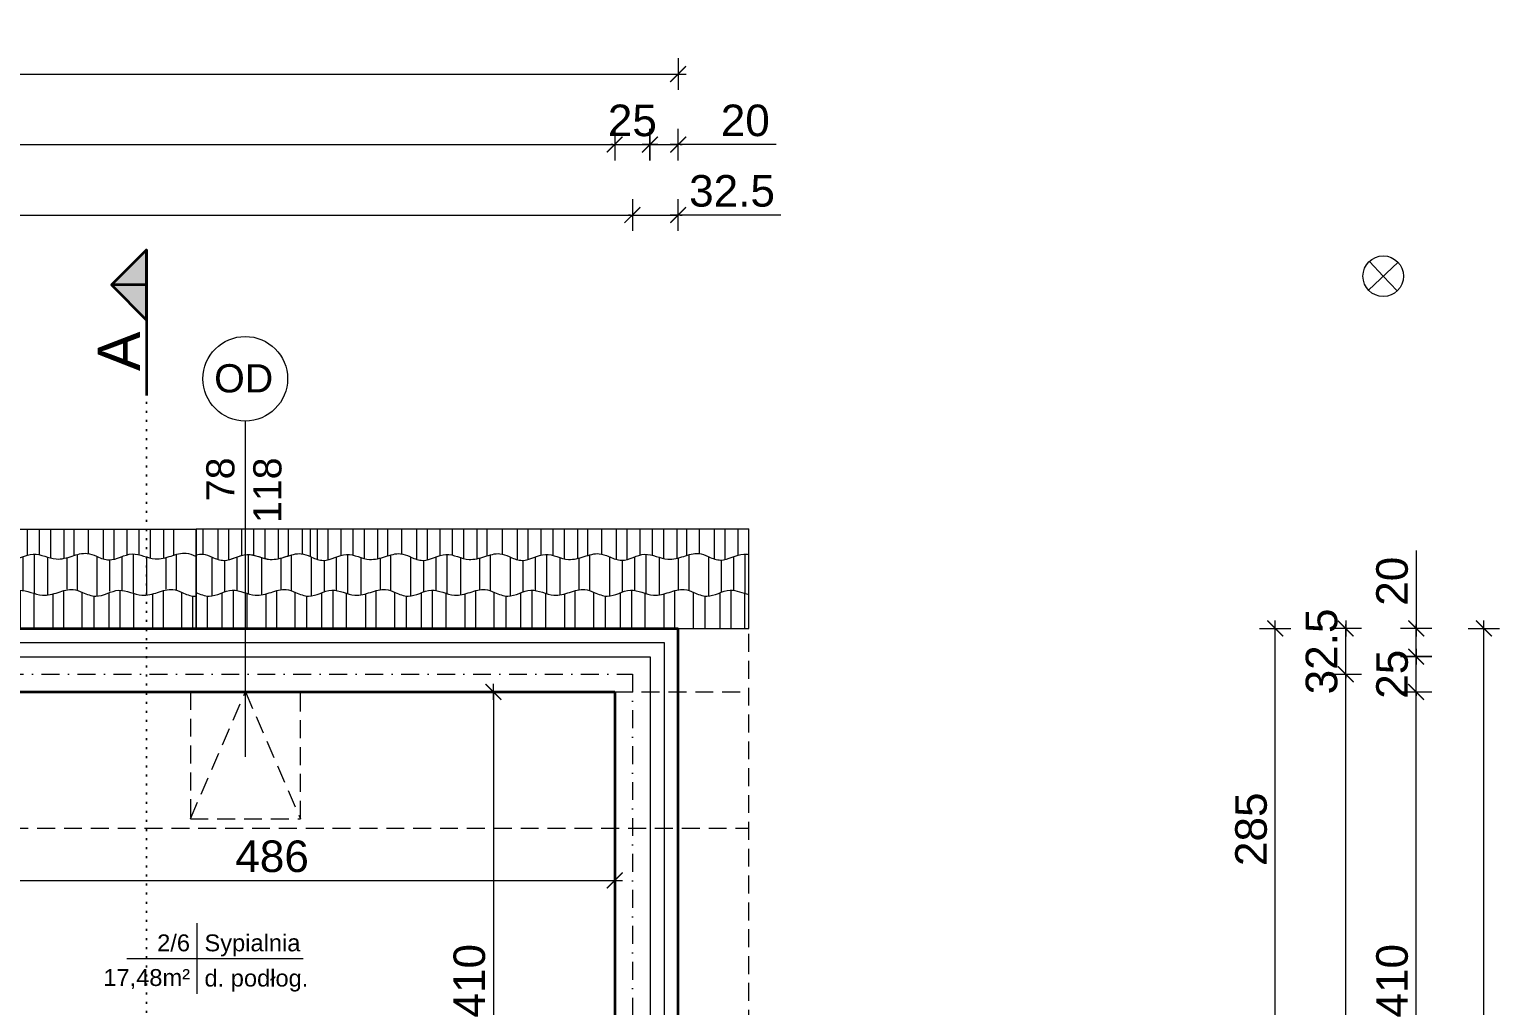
# Model space of a CAD drawing. Header units: millimetres. Extents: x -2481 to 45049, y -11067 to 11055.
# Drawn here: x -1038 to 5, y 879 to 1572 of the extents above; entities that cross this region are included whole.
import ezdxf

# ---------------------------------------------------------------- set-up
doc = ezdxf.new("R2010")
doc.units = ezdxf.units.MM
for name, pattern in [('DASHDOT', [25.4, 12.7, -6.35, 0, -6.35]), ('DASHED', [19.05, 12.7, -6.35]), ('DOT', [6.35, 0, -6.35])]:
    doc.linetypes.add(name, pattern=pattern)
for name, color, linetype, lineweight in [('A-murowane', 3, 'Continuous', 35), ('A-osie', 7, 'DASHDOT', 5), ('A-p.widokowa', 6, 'Continuous', 15), ('A-p.widokowa-RefEdit0', 6, 'Continuous', 15), ('A-pod', 6, 'DASHED', 15), ('A-schody', 2, 'Continuous', 5), ('A-w.ocieplenie', 4, 'BATTING', 5), ('A-wykończenie', 4, 'Continuous', 5), ('A17_OPIS_WARSTW', 22, 'Continuous', 9), ('B-linia przekrojowa', 255, 'DOT', 30), ('B-opis', 7, 'Continuous', 0)]:
    doc.layers.add(name, color=color, linetype=linetype, lineweight=lineweight)
doc.layers.add('oznaczenia niedr', color=7, linetype='Continuous', lineweight=0, plot=False)
doc.styles.get("Standard").update_dxf_attribs({"font": 'arial.ttf'})
doc.linetypes.add('BATTING', pattern='A,0.00254,-2.54,[134,ltypeshp.shx,S=2.54,R=0,X=-2.54,Y=0],-5.08,[134,ltypeshp.shx,S=2.54,R=180,X=2.54,Y=0],-2.54', length=10.16254)
doc.dimstyles.new('PM-100', dxfattribs={"dimscale": 2.8, "dimtxt": 8, "dimasz": 0.5, "dimexe": 0, "dimexo": 0, "dimgap": 2, "dimtad": 1, "dimdec": 1, "dimrnd": 0.1, "dimzin": 13, "dimdsep": 46, "dimtxsty": 'Standard', "dimblk": 'Q', "dimcen": 0, "dimse1": 1, "dimse2": 1, "dimclrd": 256, "dimclre": 251, "dimclrt": 41, "dimadec": 1, "dimazin": 0, "dimtfac": 1, "dimtdec": 1, "dimtix": 1, "dimtmove": 1, "dimatfit": 0, "dimldrblk": 'NONE', "dimfxl": 1, "dimtolj": 1, "dimtzin": 13, "dimlwd": -1, "dimlwe": 0, "dimarcsym": 0})

# ---------------------------------------------------------------- blocks, each defined once
blk = doc.blocks.new('A$C78BC5D11')
at = {"layer": 'A-p.widokowa'}
for p, q in [((0, 27.5), (0, 0)), ((9.1, 24.6), (9.1, 2.2)), ((17.8, 23.7), (17.8, -0.1)), ((25.5, -1.9), (25.5, 25.9)), ((35.3, 26.7), (35.3, 0.3)), ((48.6, 0.7), (48.6, 23.1)), ((56.1, -1.6), (56.1, 23.7))]:
    blk.add_line(p, q, dxfattribs=at)
blk.add_open_spline([(0, 0), (2.8, 1.2), (11, 4.4), (24.7, -5.6), (39.4, 3.5), (48.6, 0.7), (52.4, -0.4), (56, -1.6), (61.9, -3.5), (67.5, -1.4), (69.7, -0.4), (69.7, -0.4), (69.7, -0.4), (69.7, -0.4), (70, -0.2), (70.2, -0.1), (70.5, 0)], degree=3, knots=[73.574951, 73.574951, 73.574951, 73.574951, 82.320761, 99.298811, 115.995846, 127.331778, 127.331778, 127.331778, 138.201835, 145.307792, 145.307792, 145.307792, 145.332598, 145.332598, 145.332598, 146.160665, 146.160665, 146.160665, 146.160665], dxfattribs=at)
blk = doc.blocks.new('A$C59F40237')
at = {"layer": 'A-p.widokowa-RefEdit0'}
for p, q in [((8.1, 25.6), (8.1, 2.6)), ((18.7, 25.6), (18.7, 0.2)), ((26.4, -1.5), (26.4, 25.6)), ((36.2, 25.6), (36.2, 0.7)), ((49.5, 1.1), (49.5, 25.6)), ((57, -1.2), (57, 25.6)), ((70.1, -0.2), (70.1, 25.6))]:
    blk.add_line(p, q, dxfattribs=at)
blk.add_open_spline([(0, 0), (3.1, 1.3), (11.6, 5), (25.6, -5.2), (40.3, 3.8), (49.5, 1.1), (53.2, 0), (56.8, -1.2), (62.8, -3.2), (68.4, -1), (70.6, 0)], degree=3, knots=[0, 0, 0, 0, 9.666865, 26.644915, 43.34195, 54.677882, 54.677882, 54.677882, 65.547939, 72.653896, 72.653896, 72.653896, 72.653896], dxfattribs=at)
blk = doc.blocks.new('A$C3E720E91')
at = {"layer": 'A-p.widokowa'}
for p, q in [((15.4, -18.3), (15.4, 3.2)), ((23.3, 3.6), (23.3, -18.3)), ((32.4, 0.5), (32.4, -18.3)), ((41.1, 0.4), (41.1, -18.4)), ((48.9, -18.3), (48.9, 2.6)), ((58.6, 2.7), (58.6, -18.3)), ((65.6, 0.7), (65.6, -18.3)), ((4.9, -18.3), (4.9, -0.4))]:
    blk.add_line(p, q, dxfattribs=at)
blk = doc.blocks.new('A$C23497A29')
at = {"layer": 'A-p.widokowa'}
for p, q in [((50, 0), (0, 0)), ((0, -70.6), (0, 0)), ((8.1, 0), (8.1, -23)), ((18.7, 0), (18.7, -25.4)), ((26.4, -27.2), (26.4, 0)), ((36.2, 0), (36.2, -24.9)), ((49.5, -24.5), (49.5, 0)), ((57, -26.8), (57, 0)), ((70.1, -25.8), (70.1, 0)), ((501.8, 0), (501.8, -23)), ((504, 0), (504, -70.6)), ((15.4, -70.6), (15.4, -49.1)), ((23.3, -48.8), (23.3, -70.6)), ((32.4, -51.8), (32.4, -70.6)), ((41.1, -52), (41.1, -70.8)), ((48.9, -70.6), (48.9, -49.7)), ((58.6, -49.6), (58.6, -70.6)), ((65.6, -51.6), (65.6, -70.6)), ((81.1, -51), (81.1, -70.6)), ((4.9, -70.6), (4.9, -52.7)), ((0, -70.6), (504, -70.6))]:
    blk.add_line(p, q, dxfattribs=at)
for points, knots in [([(0, -25.6), (3.1, -24.3), (11.6, -20.7), (25.6, -30.8), (40.3, -21.8), (49.5, -24.5), (53.2, -25.6), (56.8, -26.8), (62.8, -28.8), (68.4, -26.7), (70.6, -25.6)], [0, 0, 0, 0, 9.666865, 26.644915, 43.34195, 54.677882, 54.677882, 54.677882, 65.547939, 72.653896, 72.653896, 72.653896, 72.653896]), ([(494.2, -25.6), (496.8, -24.3), (500.2, -22.8), (503.7, -23), (504, -23)], [0, 0, 0, 0, 9.666865, 10.690457, 10.690457, 10.690457, 10.690457]), ([(0, -52.3), (1.6, -52.7), (5.5, -53.1), (9.3, -51.7), (11.5, -50.6), (11.5, -50.6), (11.5, -50.6), (11.5, -50.6), (11.7, -50.5), (12, -50.4), (12.2, -50.2)], [133.300499, 133.300499, 133.300499, 133.300499, 138.201835, 145.307792, 145.307792, 145.307792, 145.332598, 145.332598, 145.332598, 146.160665, 146.160665, 146.160665, 146.160665]), ([(11.5, -50.6), (14.2, -49.4), (22.5, -46.2), (36.2, -56.2), (50.9, -47.2), (60.1, -49.9), (63.8, -51), (67.4, -52.2), (73.4, -54.2), (79, -52), (81.2, -51), (81.2, -51), (81.2, -51), (81.2, -51), (81.4, -50.9), (81.7, -50.7), (82, -50.6)], [73.574951, 73.574951, 73.574951, 73.574951, 82.320761, 99.298811, 115.995846, 127.331778, 127.331778, 127.331778, 138.201835, 145.307792, 145.307792, 145.307792, 145.332598, 145.332598, 145.332598, 146.160665, 146.160665, 146.160665, 146.160665])]:
    blk.add_open_spline(points, degree=3, knots=knots, dxfattribs=at)
for p in [(70.6, -25.6), (141.2, -25.6), (211.8, -25.6), (282.4, -25.6), (353, -25.6), (423.6, -25.6)]:
    blk.add_blockref('A$C59F40237', p, dxfattribs=at)
at = {"layer": 'A-schody'}
for name, p in [('A$C78BC5D11', (11.5, -50.6)), ('A$C78BC5D11', (82, -50.6)), ('A$C78BC5D11', (152.5, -50.6)), ('A$C78BC5D11', (223, -50.6)), ('A$C78BC5D11', (293.5, -50.7)), ('A$C78BC5D11', (363.7, -50.9)), ('A$C78BC5D11', (433.9, -51)), ('A$C3E720E91', (70.5, -52.1)), ('A$C3E720E91', (140.9, -52.3)), ('A$C3E720E91', (212.3, -52.3)), ('A$C3E720E91', (282.6, -52.3)), ('A$C3E720E91', (352, -52.4)), ('A$C3E720E91', (422.7, -52.4))]:
    blk.add_blockref(name, p, dxfattribs=at)
blk = doc.blocks.new('Q')
for p, q in [((0, 8), (0, -8)), ((-4, 0), (4, 0))]:
    blk.add_line(p, q)
at = {"const_width": 0.7}
blk.add_lwpolyline([(4, 4), (-4, -4)], dxfattribs=at)
blk = doc.blocks.new('*D93')
at = {"layer": 'A17_OPIS_WARSTW', "transparency": 16777216}
blk.add_line((-1831.5, 1490.1), (-624.3, 1490.1), dxfattribs=at)
at = {"layer": 'Defpoints', "color": 0, "transparency": 16777216}
for p in [(-622.9, 1490.1), (-1832.9, 1101.7), (-622.9, 1101.7)]:
    blk.add_point(p, dxfattribs=at)
at = {"layer": 'A17_OPIS_WARSTW', "transparency": 16777216, "xscale": 1.4, "yscale": 1.4, "zscale": 1.4, "rotation": 180}
blk.add_blockref('Q', (-1832.9, 1490.1), dxfattribs=at)
at = {"layer": 'A17_OPIS_WARSTW', "transparency": 16777216, "xscale": 1.4, "yscale": 1.4, "zscale": 1.4}
blk.add_blockref('Q', (-622.9, 1490.1), dxfattribs=at)
at = {"layer": 'A17_OPIS_WARSTW', "color": 41, "transparency": 16777216, "insert": (-1227.9, 1507.1), "char_height": 22.4, "attachment_point": 5}
blk.add_mtext('\\A1;1210', dxfattribs=at)
blk = doc.blocks.new('_None')
blk = doc.blocks.new('*D94')
at = {"layer": 'A17_OPIS_WARSTW', "transparency": 16777216}
blk.add_line((-1876.5, 1540.1), (-579.3, 1540.1), dxfattribs=at)
at = {"layer": 'Defpoints', "color": 0, "transparency": 16777216}
for p in [(-577.9, 1540.1), (-1877.9, 1146.7), (-577.9, 1146.7)]:
    blk.add_point(p, dxfattribs=at)
at = {"layer": 'A17_OPIS_WARSTW', "transparency": 16777216, "xscale": 1.4, "yscale": 1.4, "zscale": 1.4, "rotation": 180}
blk.add_blockref('Q', (-1877.9, 1540.1), dxfattribs=at)
at = {"layer": 'A17_OPIS_WARSTW', "transparency": 16777216, "xscale": 1.4, "yscale": 1.4, "zscale": 1.4}
blk.add_blockref('Q', (-577.9, 1540.1), dxfattribs=at)
at = {"layer": 'A17_OPIS_WARSTW', "color": 41, "transparency": 16777216, "insert": (-1227.9, 1557.1), "char_height": 22.4, "attachment_point": 5}
blk.add_mtext('\\A1;1300', dxfattribs=at)
blk = doc.blocks.new('A$C560A2D75')
at = {"layer": 'A-murowane'}
h = blk.add_hatch(color=256, dxfattribs=at)
h.dxf.hatch_style = 1
h.paths.add_polyline_path([(-78.5, 25), (-53.5, 0), (-103.5, 0)])
blk.add_line((-103.5, 0), (0, 0), dxfattribs=at)
blk.add_lwpolyline([(-78.5, 0), (-78.5, 25), (-53.5, 0), (-103.5, 0), (-78.5, 25)], dxfattribs=at)
blk = doc.blocks.new('A$C7E556D42')
at = {"layer": 'B-linia przekrojowa'}
blk.add_line((-877, -1515.3), (-877, 18.8), dxfattribs=at)
at = {"layer": 'A17_OPIS_WARSTW', "xscale": -1, "rotation": 90}
blk.add_blockref('A$C560A2D75', (-877, -84.7), dxfattribs=at)
at = {"layer": 'B-opis', "insert": (-911.8, -39.3), "char_height": 30, "attachment_point": 3, "rotation": 90}
blk.add_mtext_dynamic_manual_height_columns('A', width=13.143, gutter_width=12.5, heights=[0], dxfattribs=at)
blk = doc.blocks.new('*D169')
at = {"layer": 'A17_OPIS_WARSTW', "transparency": 16777216}
blk.add_line((-104.5, 80.6), (-104.5, 1112.8), dxfattribs=at)
at = {"layer": 'Defpoints', "color": 0, "transparency": 16777216}
for p in [(-610.4, 1114.2), (-104.5, 1114.2), (-610.4, 79.2)]:
    blk.add_point(p, dxfattribs=at)
at = {"layer": 'A17_OPIS_WARSTW', "transparency": 16777216, "xscale": 1.4, "yscale": 1.4, "zscale": 1.4}
for p, rotation in [((-104.5, 1114.2), 90), ((-104.5, 79.2), 270)]:
    blk.add_blockref('Q', p, dxfattribs=dict(at, rotation=rotation))
at = {"layer": 'A17_OPIS_WARSTW', "color": 41, "transparency": 16777216, "insert": (-121.5, 596.7), "char_height": 22.4, "attachment_point": 5, "rotation": 90}
blk.add_mtext('\\A1;1035', dxfattribs=at)
blk = doc.blocks.new('*D217')
at = {"layer": 'A17_OPIS_WARSTW', "transparency": 16777216}
blk.add_line((-54.5, 693.1), (-54.5, 1100.3), dxfattribs=at)
at = {"layer": 'Defpoints', "color": 0, "transparency": 16777216}
for p in [(-622.9, 1101.7), (-54.5, 1101.7), (-622.9, 691.7)]:
    blk.add_point(p, dxfattribs=at)
at = {"layer": 'A17_OPIS_WARSTW', "transparency": 16777216, "xscale": 1.4, "yscale": 1.4, "zscale": 1.4}
for p, rotation in [((-54.5, 1101.7), 90), ((-54.5, 691.7), 270)]:
    blk.add_blockref('Q', p, dxfattribs=dict(at, rotation=rotation))
at = {"layer": 'A17_OPIS_WARSTW', "color": 41, "transparency": 16777216, "insert": (-71.5, 896.7), "char_height": 22.4, "attachment_point": 5, "rotation": 90}
blk.add_mtext('\\A1;410', dxfattribs=at)
blk = doc.blocks.new('*D218')
at = {"layer": 'A17_OPIS_WARSTW', "transparency": 16777216}
for p, q in [((-54.5, 1128.1), (-54.5, 1129.5)), ((-54.5, 1101.7), (-54.5, 1126.7)), ((-54.5, 1100.3), (-54.5, 1098.9))]:
    blk.add_line(p, q, dxfattribs=at)
at = {"layer": 'Defpoints', "color": 0, "transparency": 16777216}
for p in [(-597.9, 1126.7), (-54.5, 1126.7), (-622.9, 1101.7)]:
    blk.add_point(p, dxfattribs=at)
at = {"layer": 'A17_OPIS_WARSTW', "transparency": 16777216, "xscale": 1.4, "yscale": 1.4, "zscale": 1.4}
for p, rotation in [((-54.5, 1126.7), 270), ((-54.5, 1101.7), 90)]:
    blk.add_blockref('Q', p, dxfattribs=dict(at, rotation=rotation))
at = {"layer": 'A17_OPIS_WARSTW', "color": 41, "transparency": 16777216, "insert": (-71.5, 1114.2), "char_height": 22.4, "attachment_point": 5, "rotation": 90}
blk.add_mtext('\\A1;25', dxfattribs=at)
blk = doc.blocks.new('*D220')
at = {"layer": 'A17_OPIS_WARSTW', "transparency": 16777216}
for p, q in [((-104.5, 1148.1), (-104.5, 1149.5)), ((-104.5, 1114.2), (-104.5, 1146.7)), ((-104.5, 1112.8), (-104.5, 1111.4))]:
    blk.add_line(p, q, dxfattribs=at)
at = {"layer": 'Defpoints', "color": 0, "transparency": 16777216}
for p in [(-577.9, 1146.7), (-104.5, 1146.7), (-610.4, 1114.2)]:
    blk.add_point(p, dxfattribs=at)
at = {"layer": 'A17_OPIS_WARSTW', "transparency": 16777216, "xscale": 1.4, "yscale": 1.4, "zscale": 1.4}
for p, rotation in [((-104.5, 1146.7), 270), ((-104.5, 1114.2), 90)]:
    blk.add_blockref('Q', p, dxfattribs=dict(at, rotation=rotation))
at = {"layer": 'A17_OPIS_WARSTW', "color": 41, "transparency": 16777216, "insert": (-121.5, 1130.4), "char_height": 22.4, "attachment_point": 5, "rotation": 90}
blk.add_mtext('\\A1;32.5', dxfattribs=at)
blk = doc.blocks.new('*D221')
at = {"layer": 'A17_OPIS_WARSTW', "transparency": 16777216}
blk.add_line((-1107.5, 967.9), (-624.3, 967.9), dxfattribs=at)
at = {"layer": 'Defpoints', "color": 0, "transparency": 16777216}
for p in [(-1108.9, 1101.7), (-622.9, 1101.7), (-622.9, 967.9)]:
    blk.add_point(p, dxfattribs=at)
at = {"layer": 'A17_OPIS_WARSTW', "transparency": 16777216, "xscale": 1.4, "yscale": 1.4, "zscale": 1.4, "rotation": 180}
blk.add_blockref('Q', (-1108.9, 967.9), dxfattribs=at)
at = {"layer": 'A17_OPIS_WARSTW', "transparency": 16777216, "xscale": 1.4, "yscale": 1.4, "zscale": 1.4}
blk.add_blockref('Q', (-622.9, 967.9), dxfattribs=at)
at = {"layer": 'A17_OPIS_WARSTW', "color": 41, "transparency": 16777216, "insert": (-865.9, 984.9), "char_height": 22.4, "attachment_point": 5}
blk.add_mtext('\\A1;486', dxfattribs=at)
blk = doc.blocks.new('*D222')
at = {"layer": 'A17_OPIS_WARSTW', "transparency": 16777216}
for p, q in [((-54.5, 1202), (-54.5, 1146.7)), ((-54.5, 1148.1), (-54.5, 1149.5)), ((-54.5, 1126.7), (-54.5, 1146.7)), ((-54.5, 1126.7), (-54.5, 1146.7)), ((-54.5, 1125.3), (-54.5, 1123.9))]:
    blk.add_line(p, q, dxfattribs=at)
at = {"layer": 'Defpoints', "color": 0, "transparency": 16777216}
for p in [(-577.9, 1146.7), (-54.5, 1146.7), (-597.9, 1126.7)]:
    blk.add_point(p, dxfattribs=at)
at = {"layer": 'A17_OPIS_WARSTW', "transparency": 16777216, "xscale": 1.4, "yscale": 1.4, "zscale": 1.4}
for p, rotation in [((-54.5, 1146.7), 270), ((-54.5, 1126.7), 90)]:
    blk.add_blockref('Q', p, dxfattribs=dict(at, rotation=rotation))
at = {"layer": 'A17_OPIS_WARSTW', "color": 41, "transparency": 16777216, "insert": (-71.5, 1180.2), "char_height": 22.4, "attachment_point": 5, "rotation": 90}
blk.add_mtext('\\A1;20', dxfattribs=at)
blk = doc.blocks.new('*D223')
at = {"layer": 'A17_OPIS_WARSTW', "transparency": 16777216}
blk.add_line((-708.9, 1100.3), (-708.9, 693.1), dxfattribs=at)
at = {"layer": 'Defpoints', "color": 0, "transparency": 16777216}
for p in [(-622.9, 1101.7), (-708.9, 691.7), (-622.9, 691.7)]:
    blk.add_point(p, dxfattribs=at)
at = {"layer": 'A17_OPIS_WARSTW', "transparency": 16777216, "xscale": 1.4, "yscale": 1.4, "zscale": 1.4}
for p, rotation in [((-708.9, 1101.7), 90), ((-708.9, 691.7), 270)]:
    blk.add_blockref('Q', p, dxfattribs=dict(at, rotation=rotation))
at = {"layer": 'A17_OPIS_WARSTW', "color": 41, "transparency": 16777216, "insert": (-725.9, 896.7), "char_height": 22.4, "attachment_point": 5, "rotation": 90}
blk.add_mtext('\\A1;410', dxfattribs=at)
blk = doc.blocks.new('*D242')
at = {"layer": 'A17_OPIS_WARSTW', "transparency": 16777216}
for p, q in [((-611.8, 1440.1), (-613.2, 1440.1)), ((-610.4, 1440.1), (-577.9, 1440.1)), ((-610.4, 1440.1), (-577.9, 1440.1)), ((-505, 1440.1), (-577.9, 1440.1)), ((-576.5, 1440.1), (-575.1, 1440.1))]:
    blk.add_line(p, q, dxfattribs=at)
at = {"layer": 'Defpoints', "color": 0, "transparency": 16777216}
for p in [(-577.9, 1440.1), (-577.9, 1146.7), (-610.4, 1114.2)]:
    blk.add_point(p, dxfattribs=at)
at = {"layer": 'A17_OPIS_WARSTW', "transparency": 16777216, "xscale": 1.4, "yscale": 1.4, "zscale": 1.4}
blk.add_blockref('Q', (-610.4, 1440.1), dxfattribs=at)
at = {"layer": 'A17_OPIS_WARSTW', "transparency": 16777216, "xscale": 1.4, "yscale": 1.4, "zscale": 1.4, "rotation": 180}
blk.add_blockref('Q', (-577.9, 1440.1), dxfattribs=at)
at = {"layer": 'A17_OPIS_WARSTW', "color": 41, "transparency": 16777216, "insert": (-539.7, 1457.1), "char_height": 22.4, "attachment_point": 5}
blk.add_mtext('\\A1;32.5', dxfattribs=at)
blk = doc.blocks.new('*D243')
at = {"layer": 'A17_OPIS_WARSTW', "transparency": 16777216}
blk.add_line((-1844, 1440.1), (-611.8, 1440.1), dxfattribs=at)
at = {"layer": 'Defpoints', "color": 0, "transparency": 16777216}
for p in [(-610.4, 1440.1), (-1845.4, 1114.2), (-610.4, 1114.2)]:
    blk.add_point(p, dxfattribs=at)
at = {"layer": 'A17_OPIS_WARSTW', "transparency": 16777216, "xscale": 1.4, "yscale": 1.4, "zscale": 1.4, "rotation": 180}
blk.add_blockref('Q', (-1845.4, 1440.1), dxfattribs=at)
at = {"layer": 'A17_OPIS_WARSTW', "transparency": 16777216, "xscale": 1.4, "yscale": 1.4, "zscale": 1.4}
blk.add_blockref('Q', (-610.4, 1440.1), dxfattribs=at)
at = {"layer": 'A17_OPIS_WARSTW', "color": 41, "transparency": 16777216, "insert": (-1227.9, 1457.1), "char_height": 22.4, "attachment_point": 5}
blk.add_mtext('\\A1;1235', dxfattribs=at)
blk = doc.blocks.new('*D245')
at = {"layer": 'A17_OPIS_WARSTW', "transparency": 16777216}
for p, q in [((-599.3, 1490.1), (-600.7, 1490.1)), ((-597.9, 1490.1), (-577.9, 1490.1)), ((-597.9, 1490.1), (-577.9, 1490.1)), ((-508.5, 1490.1), (-577.9, 1490.1)), ((-576.5, 1490.1), (-575.1, 1490.1))]:
    blk.add_line(p, q, dxfattribs=at)
at = {"layer": 'Defpoints', "color": 0, "transparency": 16777216}
for p in [(-577.9, 1490.1), (-577.9, 1146.7), (-597.9, 1126.7)]:
    blk.add_point(p, dxfattribs=at)
at = {"layer": 'A17_OPIS_WARSTW', "transparency": 16777216, "xscale": 1.4, "yscale": 1.4, "zscale": 1.4}
blk.add_blockref('Q', (-597.9, 1490.1), dxfattribs=at)
at = {"layer": 'A17_OPIS_WARSTW', "transparency": 16777216, "xscale": 1.4, "yscale": 1.4, "zscale": 1.4, "rotation": 180}
blk.add_blockref('Q', (-577.9, 1490.1), dxfattribs=at)
at = {"layer": 'A17_OPIS_WARSTW', "color": 41, "transparency": 16777216, "insert": (-530.3, 1507.1), "char_height": 22.4, "attachment_point": 5}
blk.add_mtext('\\A1;20', dxfattribs=at)
blk = doc.blocks.new('*D251')
at = {"layer": 'A17_OPIS_WARSTW', "transparency": 16777216}
for p, q in [((-624.3, 1490.1), (-625.7, 1490.1)), ((-622.9, 1490.1), (-597.9, 1490.1)), ((-596.5, 1490.1), (-595.1, 1490.1))]:
    blk.add_line(p, q, dxfattribs=at)
at = {"layer": 'Defpoints', "color": 0, "transparency": 16777216}
for p in [(-597.9, 1490.1), (-597.9, 1126.7), (-622.9, 1101.7)]:
    blk.add_point(p, dxfattribs=at)
at = {"layer": 'A17_OPIS_WARSTW', "transparency": 16777216, "xscale": 1.4, "yscale": 1.4, "zscale": 1.4}
blk.add_blockref('Q', (-622.9, 1490.1), dxfattribs=at)
at = {"layer": 'A17_OPIS_WARSTW', "transparency": 16777216, "xscale": 1.4, "yscale": 1.4, "zscale": 1.4, "rotation": 180}
blk.add_blockref('Q', (-597.9, 1490.1), dxfattribs=at)
at = {"layer": 'A17_OPIS_WARSTW', "color": 41, "transparency": 16777216, "insert": (-610.4, 1507.1), "char_height": 22.4, "attachment_point": 5}
blk.add_mtext('\\A1;25', dxfattribs=at)
blk = doc.blocks.new('*D71')
at = {"layer": 'A17_OPIS_WARSTW', "transparency": 16777216}
blk.add_line((-6.5, 48.1), (-6.5, 1145.3), dxfattribs=at)
at = {"layer": 'Defpoints', "color": 0, "transparency": 16777216}
for p in [(-577.4, 1146.7), (-6.5, 1146.7), (-577.9, 46.7)]:
    blk.add_point(p, dxfattribs=at)
at = {"layer": 'A17_OPIS_WARSTW', "transparency": 16777216, "xscale": 1.4, "yscale": 1.4, "zscale": 1.4}
for p, rotation in [((-6.5, 1146.7), 90), ((-6.5, 46.7), 270)]:
    blk.add_blockref('Q', p, dxfattribs=dict(at, rotation=rotation))
at = {"layer": 'A17_OPIS_WARSTW', "color": 41, "transparency": 16777216, "insert": (-23.6, 596.7), "char_height": 22.4, "attachment_point": 5, "rotation": 90}
blk.add_mtext('\\A1;1100', dxfattribs=at)
blk = doc.blocks.new('*D257')
at = {"layer": 'A17_OPIS_WARSTW', "transparency": 16777216}
blk.add_line((-154.5, 863.1), (-154.5, 1145.3), dxfattribs=at)
at = {"layer": 'Defpoints', "color": 0, "transparency": 16777216}
for p in [(-577.9, 1146.7), (-154.5, 1146.7), (-610.4, 861.7)]:
    blk.add_point(p, dxfattribs=at)
at = {"layer": 'A17_OPIS_WARSTW', "transparency": 16777216, "xscale": 1.4, "yscale": 1.4, "zscale": 1.4}
for p, rotation in [((-154.5, 1146.7), 90), ((-154.5, 861.7), 270)]:
    blk.add_blockref('Q', p, dxfattribs=dict(at, rotation=rotation))
at = {"layer": 'A17_OPIS_WARSTW', "color": 41, "transparency": 16777216, "insert": (-171.5, 1004.2), "char_height": 22.4, "attachment_point": 5, "rotation": 90}
blk.add_mtext('\\A1;285', dxfattribs=at)

msp = doc.modelspace()

# ---------------------------------------------------------------- linework, layer by layer
at = {"layer": 'A-murowane'}
for p, q in [((-1877.85, 1146.68), (-577.85, 1146.68)), ((-1108.85, 1101.68), (-622.85, 1101.68)), ((-622.85, 1101.68), (-622.85, 861.68))]:
    msp.add_line(p, q, dxfattribs=at)
msp.add_lwpolyline([(-577.85, 859.68), (-577.85, 1146.68)], dxfattribs=at)
at = {"layer": 'A-osie'}
for p, q in [((-1845.35, 1114.18), (-610.35, 1114.18)), ((-610.35, 1114.18), (-610.35, 79.18))]:
    msp.add_line(p, q, dxfattribs=at)
at = {"layer": 'A-p.widokowa'}
for p, q in [((-919.85, 1217.31), (-527.85, 1217.31)), ((-919.85, 1217.31), (-919.85, 1146.68)), ((-915, 1217.29), (-915, 1199.38)), ((-904.48, 1217.31), (-904.48, 1195.81)), ((-896.54, 1195.45), (-896.54, 1217.31)), ((-887.43, 1198.51), (-887.43, 1217.31)), ((-878.77, 1198.67), (-878.77, 1217.44)), ((-871, 1217.31), (-871, 1196.39)), ((-861.24, 1196.28), (-861.24, 1217.31)), ((-854.24, 1198.28), (-854.24, 1217.31)), ((-838.76, 1197.71), (-838.76, 1217.31)), ((-563, 1217.31), (-563, 1199.39)), ((-552.48, 1217.32), (-552.48, 1195.82)), ((-544.54, 1195.47), (-544.54, 1217.32)), ((-535.43, 1198.53), (-535.43, 1217.32)), ((-527.85, 1146.68), (-527.85, 1217.31)), ((-530.63, 1199.47), (-530.63, 1171.62)), ((-556.17, 1170.06), (-556.17, 1197.55)), ((-547.06, 1172.98), (-547.06, 1195.33)), ((-538.4, 1173.81), (-538.4, 1197.68)), ((-911.76, 1146.68), (-911.76, 1169.71)), ((-901.2, 1146.68), (-901.2, 1172.06)), ((-893.43, 1173.85), (-893.43, 1146.68)), ((-883.67, 1146.68), (-883.67, 1171.61)), ((-870.34, 1171.2), (-870.34, 1146.68)), ((-862.87, 1173.49), (-862.87, 1146.68)), ((-849.71, 1172.52), (-849.71, 1146.68)), ((-869.85, 1146.68), (-919.85, 1146.68)), ((-577.85, 1146.68), (-527.85, 1146.68))]:
    msp.add_line(p, q, dxfattribs=at)
for points, knots in [([(-919.85, 1199.03), (-918.25, 1199.36), (-914.35, 1199.77), (-910.6, 1198.35), (-908.4, 1197.31), (-908.4, 1197.3), (-908.39, 1197.3), (-908.38, 1197.3), (-908.12, 1197.17), (-907.87, 1197.05), (-907.61, 1196.93)], [133.300499, 133.300499, 133.300499, 133.300499, 138.2018349, 145.3077915, 145.3077915, 145.3077915, 145.3325983, 145.3325983, 145.3325983, 146.1606648, 146.1606648, 146.1606648, 146.1606648]), ([(-908.4, 1197.31), (-905.61, 1196.12), (-897.37, 1192.93), (-883.66, 1202.87), (-868.99, 1193.85), (-859.78, 1196.58), (-856.05, 1197.68), (-852.45, 1198.88), (-846.5, 1200.85), (-840.89, 1198.73), (-838.69, 1197.68), (-838.68, 1197.68), (-838.68, 1197.68), (-838.67, 1197.67), (-838.41, 1197.55), (-838.16, 1197.43), (-837.9, 1197.31)], [73.5749505, 73.5749505, 73.5749505, 73.5749505, 82.3207612, 99.2988107, 115.9958458, 127.3317776, 127.3317776, 127.3317776, 138.2018349, 145.3077915, 145.3077915, 145.3077915, 145.3325983, 145.3325983, 145.3325983, 146.1606648, 146.1606648, 146.1606648, 146.1606648]), ([(-556.17, 1197.55), (-553.37, 1196.36), (-545.14, 1193.17), (-535.68, 1200.03), (-529.01, 1199.4), (-527.85, 1199.2)], [73.5749505, 73.5749505, 73.5749505, 73.5749505, 82.3207612, 99.2988107, 102.8496635, 102.8496635, 102.8496635, 102.8496635]), ([(-919.85, 1172.31), (-916.76, 1170.98), (-908.24, 1167.33), (-894.23, 1177.49), (-879.56, 1168.47), (-870.34, 1171.2), (-866.62, 1172.31), (-863.02, 1173.5), (-857.07, 1175.47), (-851.46, 1173.35), (-849.26, 1172.31)], [0, 0, 0, 0, 9.6668654, 26.644915, 43.34195, 54.6778819, 54.6778819, 54.6778819, 65.5479391, 72.6538958, 72.6538958, 72.6538958, 72.6538958])]:
    msp.add_open_spline(points, degree=3, knots=knots, dxfattribs=at)
at = {"layer": 'A-p.widokowa-RefEdit0'}
for p, q in [((-558.78, 1146.68), (-558.78, 1169.71)), ((-548.22, 1146.68), (-548.22, 1172.06)), ((-540.45, 1173.85), (-540.45, 1146.68)), ((-530.68, 1146.68), (-530.68, 1171.61))]:
    msp.add_line(p, q, dxfattribs=at)
msp.add_open_spline([(-566.87, 1172.31), (-563.78, 1170.98), (-555.25, 1167.33), (-542.25, 1176.76), (-532.3, 1171.86), (-527.85, 1170.84)], degree=3, knots=[0, 0, 0, 0, 9.6668654, 26.644915, 40.231997, 40.231997, 40.231997, 40.231997], dxfattribs=at)
at = {"layer": 'A-pod'}
for p, q in [((-527.85, 596.68), (-527.85, 1146.68)), ((-622.85, 1101.68), (-527.85, 1101.68)), ((-1927.85, 1004.99), (-527.85, 1004.99))]:
    msp.add_line(p, q, dxfattribs=at)
msp.add_lwpolyline([(-923.85, 1011.68), (-884.85, 1101.68), (-845.85, 1011.68)], dxfattribs=at)
msp.add_lwpolyline([(-845.85, 1011.68), (-845.85, 1101.68), (-923.85, 1101.68), (-923.85, 1011.68)], close=True, dxfattribs=at)
at = {"layer": 'A-w.ocieplenie'}
for p, q in [((-1867.85, 1136.68), (-587.85, 1136.68)), ((-587.85, 1136.68), (-587.85, 861.68))]:
    msp.add_line(p, q, dxfattribs=at)
at = {"layer": 'A-wykończenie'}
for p, q in [((-1857.85, 1126.68), (-597.85, 1126.68)), ((-597.85, 1126.68), (-597.85, 861.68))]:
    msp.add_line(p, q, dxfattribs=at)
at = {"layer": 'B-opis'}
for p, q in [((-884.86, 1055.6), (-884.83, 1294.4)), ((-918.96, 887.46), (-918.96, 937.46)), ((-968.96, 912.46), (-843.96, 912.46))]:
    msp.add_line(p, q, dxfattribs=at)
msp.add_circle((-884.91, 1323.91), 30, dxfattribs=at)
at = {"layer": 'oznaczenia niedr'}
for p, q in [((-67.35, 1406.53), (-88.36, 1386.84)), ((-77.85, 1396.68), (-87.7, 1407.19)), ((-77.85, 1396.68), (-68.01, 1386.18))]:
    msp.add_line(p, q, dxfattribs=at)
msp.add_circle((-77.85, 1396.68), 14.4, dxfattribs=at)

# ---------------------------------------------------------------- block references
at = {"layer": 'A-p.widokowa', "extrusion": (0, 0, -1), "zscale": -1, "rotation": 180}
for p in [(849.26, 1172.31), (778.66, 1172.31), (708.07, 1172.31), (637.47, 1172.31)]:
    msp.add_blockref('A$C59F40237', p, dxfattribs=at)
at = {"layer": 'A-schody', "xscale": -1, "rotation": 180}
msp.add_blockref('A$C23497A29', (-1423.85, 1146.68), dxfattribs=at)
at = {"layer": 'A-schody', "extrusion": (0, 0, -1), "zscale": -1, "rotation": 180}
for name, p in [('A$C3E720E91', (849.38, 1198.78)), ('A$C3E720E91', (778.98, 1199.03)), ('A$C3E720E91', (707.58, 1199.03)), ('A$C3E720E91', (637.26, 1199.03)), ('A$C78BC5D11', (908.4, 1197.31)), ('A$C78BC5D11', (837.9, 1197.31)), ('A$C78BC5D11', (767.4, 1197.31)), ('A$C78BC5D11', (696.89, 1197.31)), ('A$C78BC5D11', (626.39, 1197.43))]:
    msp.add_blockref(name, p, dxfattribs=at)
at = {"layer": 'B-linia przekrojowa'}
msp.add_blockref('A$C7E556D42', (-77.85, 1396.68), dxfattribs=at)

# ---------------------------------------------------------------- texts
at = {"layer": 'B-opis'}
for s, width, insert, char_height, attachment_point in [('OD', 13.1429, (-865.08, 1313.95), 20, 9), ('2/6', 87.8944, (-924.09, 929.6), 12, 3), ('Sypialnia', 87.8944, (-913.83, 929.6), 12, 1), ('17,48m²', 87.8944, (-924.09, 905), 12, 3), ('d. podłog.', 87.8944, (-913.83, 904.6), 12, 1)]:
    msp.add_mtext_dynamic_manual_height_columns(s, width=width, gutter_width=12.5, heights=[0], dxfattribs=dict(at, insert=insert, char_height=char_height, attachment_point=attachment_point))
at = {"layer": 'B-opis', "insert": (-858.97, 1268.06), "char_height": 20, "attachment_point": 9, "rotation": 90}
msp.add_mtext_dynamic_manual_height_columns('78\\P118', width=13.1429, gutter_width=12.5, heights=[0], dxfattribs=at)

# ---------------------------------------------------------------- dimensions: what is measured, and where the dimension line sits
at = {"layer": 'A17_OPIS_WARSTW'}
for base, p1, p2, picture, middle in [((-577.85, 1540.08), (-1877.85, 1146.68), (-577.85, 1146.68), '*D94', (-1227.85, 1557.13)), ((-622.85, 1490.08), (-1832.85, 1101.68), (-622.85, 1101.68), '*D93', (-1227.85, 1507.12)), ((-597.85, 1490.08), (-622.85, 1101.68), (-597.85, 1126.68), '*D251', (-610.35, 1507.12)), ((-610.35, 1440.08), (-1845.35, 1114.18), (-610.35, 1114.18), '*D243', (-1227.85, 1457.13)), ((-622.85, 967.9), (-1108.85, 1101.68), (-622.85, 1101.68), '*D221', (-865.85, 984.93))]:
    dim = msp.add_linear_dim(base=base, p1=p1, p2=p2, dimstyle='PM-100', dxfattribs=at)
    dim.commit()
    dim.dimension.update_dxf_attribs({"geometry": picture, "text_midpoint": middle})
for base, p1, picture, middle in [((-577.85, 1490.08), (-597.85, 1126.68), '*D245', (-530.26, 1507.12)), ((-577.85, 1440.08), (-610.35, 1114.18), '*D242', (-539.72, 1440.69))]:
    dim = msp.add_linear_dim(base=base, p1=p1, p2=(-577.85, 1146.68), dimstyle='PM-100', dxfattribs=at)
    dim.commit()
    dim.dimension.update_dxf_attribs({"geometry": picture, "text_midpoint": middle, "dimtype": 160})
dim = msp.add_linear_dim(base=(-54.49, 1146.68), p1=(-597.85, 1126.68), p2=(-577.85, 1146.68), angle=90, dimstyle='PM-100', dxfattribs=at)
dim.commit()
dim.dimension.update_dxf_attribs({"geometry": '*D222', "text_midpoint": (-63.76, 1180.18), "dimtype": 160})
for base, p1, p2, picture, middle in [((-104.49, 1146.68), (-610.35, 1114.18), (-577.85, 1146.68), '*D220', (-121.53, 1130.43)), ((-154.49, 1146.68), (-610.35, 861.68), (-577.85, 1146.68), '*D257', (-171.53, 1004.18)), ((-6.55, 1146.68), (-577.85, 46.68), (-577.37, 1146.68), '*D71', (-23.58, 596.68)), ((-54.49, 1126.68), (-622.85, 1101.68), (-597.85, 1126.68), '*D218', (-71.53, 1114.18)), ((-104.49, 1114.18), (-610.35, 79.18), (-610.35, 1114.18), '*D169', (-121.53, 596.68)), ((-708.85, 691.68), (-622.85, 1101.68), (-622.85, 691.68), '*D223', (-725.89, 896.68)), ((-54.49, 1101.68), (-622.85, 691.68), (-622.85, 1101.68), '*D217', (-71.53, 896.68))]:
    dim = msp.add_linear_dim(base=base, p1=p1, p2=p2, angle=90, dimstyle='PM-100', dxfattribs=at)
    dim.commit()
    dim.dimension.update_dxf_attribs({"geometry": picture, "text_midpoint": middle})

doc.saveas('drawing.dxf')
